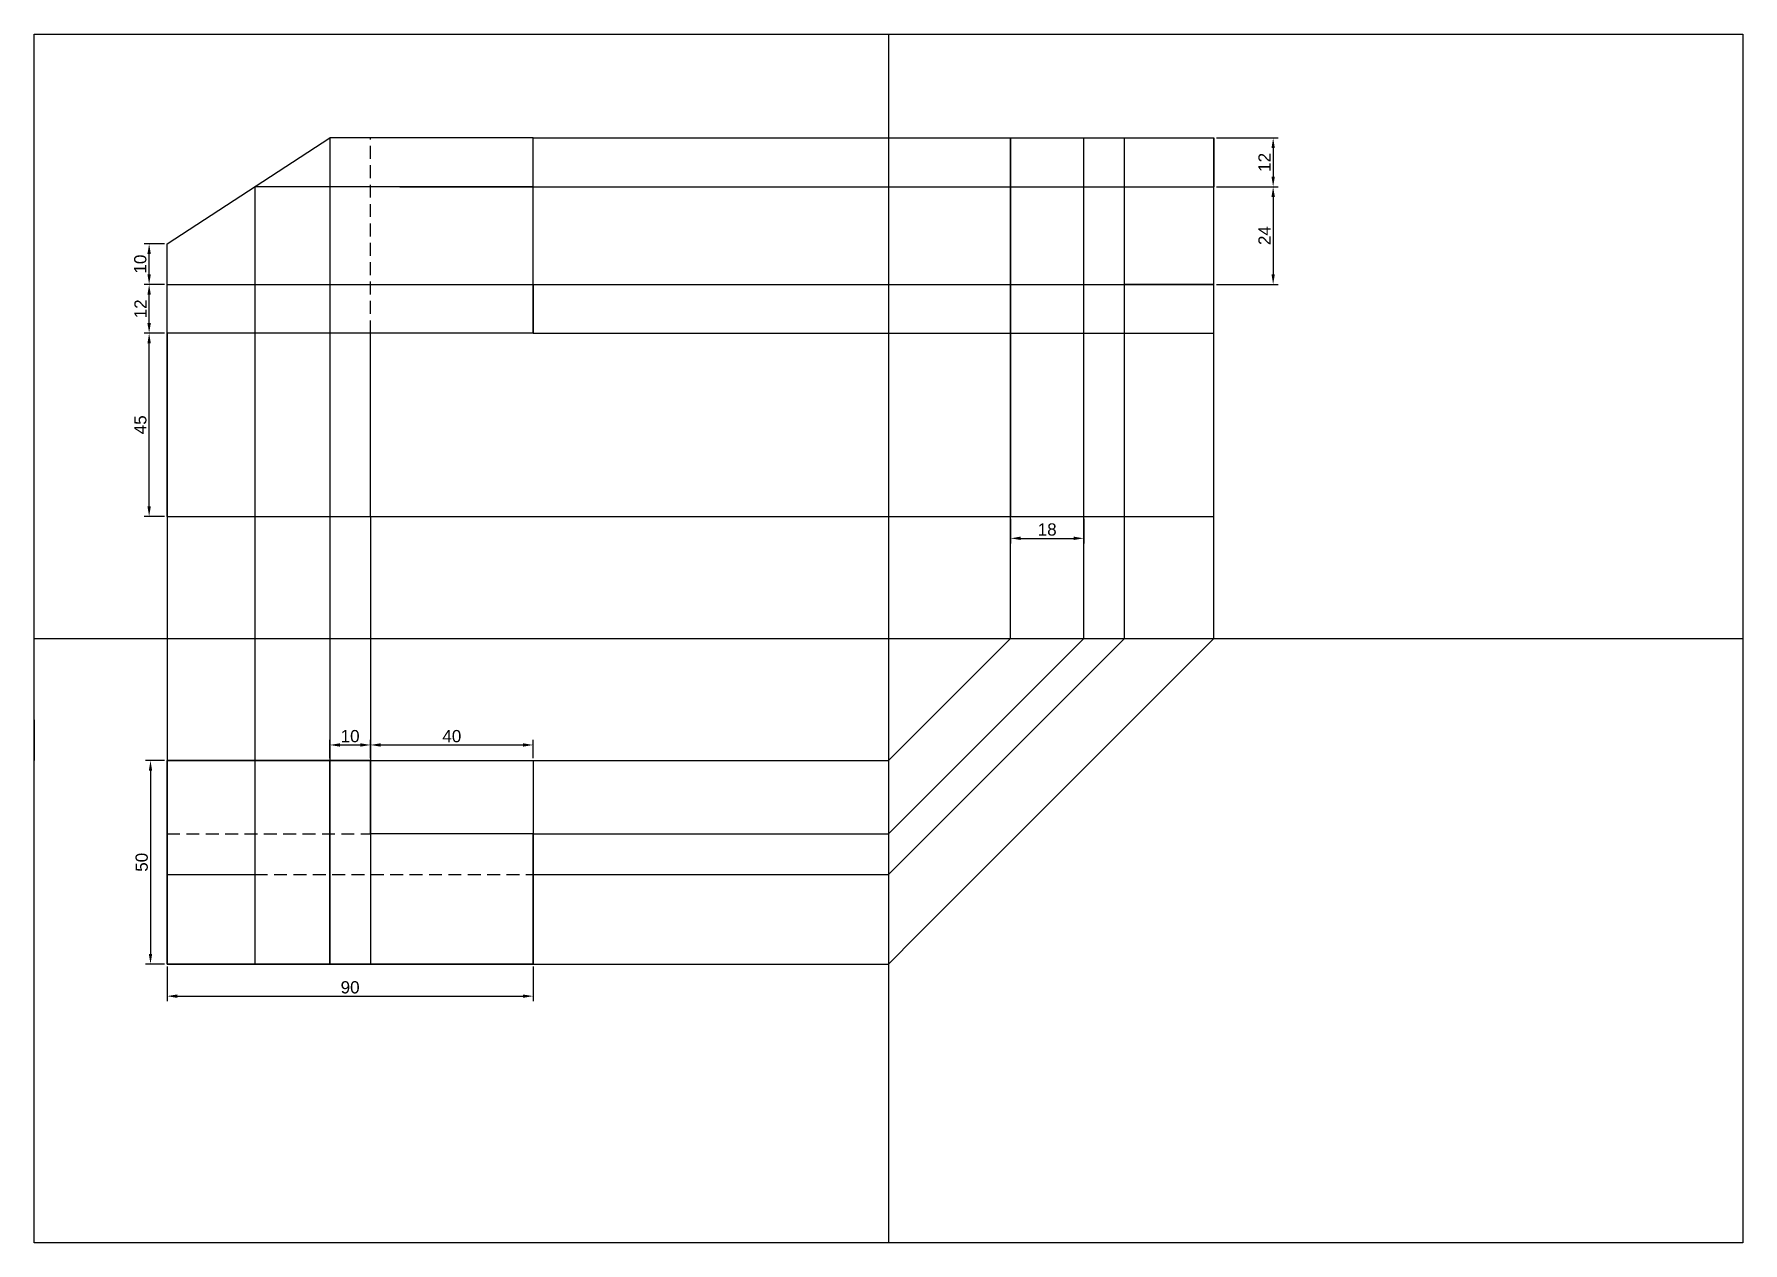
# Model space of a CAD drawing. Header units: millimetres. Extents: x 1397 to 1817, y 2275 to 2572.
import ezdxf

# ---------------------------------------------------------------- set-up
doc = ezdxf.new("R2010")
doc.units = ezdxf.units.MM
doc.linetypes.add('HIDDEN2', pattern=[4.7625, 3.175, -1.5875])
doc.layers.add('dotted', color=7, linetype='HIDDEN2')
doc.styles.get("Standard").update_dxf_attribs({"font": 'arial.ttf'})
doc.dimstyles.new('ISO-25', dxfattribs={"dimtxt": 3, "dimasz": 2.5, "dimexe": 1.25, "dimexo": 0.625, "dimtad": 1, "dimdec": 0, "dimdsep": 46, "dimtxsty": 'Standard', "dimcen": 2.5, "dimadec": 0, "dimazin": 0, "dimtfac": 1, "dimtdec": 0, "dimtmove": 0, "dimatfit": 3, "dimfxl": 1, "dimarcsym": 0})

# ---------------------------------------------------------------- blocks, each defined once
blk = doc.blocks.new('*D3')
at = {"color": 0, "lineweight": -2, "transparency": 16777216}
for p, q in [((1428.71, 2498.44), (1423.69, 2498.44)), ((1424.94, 2455.94), (1424.94, 2495.94)), ((1428.71, 2453.44), (1423.69, 2453.44))]:
    blk.add_line(p, q, dxfattribs=at)
at = {"color": 0, "transparency": 16777216}
for points in [[(1424.52, 2495.94), (1425.36, 2495.94), (1424.94, 2498.44)], [(1424.52, 2455.94), (1425.36, 2455.94), (1424.94, 2453.44)]]:
    blk.add_solid(points, dxfattribs=at)
at = {"layer": 'Defpoints', "color": 0, "transparency": 16777216}
for p in [(1424.94, 2498.44), (1429.34, 2498.44), (1429.34, 2453.44)]:
    blk.add_point(p, dxfattribs=at)
at = {"color": 0, "transparency": 16777216, "insert": (1422.79, 2475.94), "char_height": 3, "attachment_point": 5, "rotation": 90}
blk.add_mtext('45', dxfattribs=at)
blk = doc.blocks.new('*D9')
at = {"color": 0, "lineweight": -2, "transparency": 16777216}
for p, q in [((1428.71, 2393.44), (1424.03, 2393.44)), ((1425.28, 2390.94), (1425.28, 2345.94)), ((1428.71, 2343.44), (1424.03, 2343.44))]:
    blk.add_line(p, q, dxfattribs=at)
at = {"color": 0, "lineweight": -3, "transparency": 16777216}
for points in [[(1424.86, 2390.94), (1425.69, 2390.94), (1425.28, 2393.44)], [(1424.86, 2345.94), (1425.69, 2345.94), (1425.28, 2343.44)]]:
    blk.add_solid(points, dxfattribs=at)
at = {"layer": 'Defpoints', "color": 0, "lineweight": -3, "transparency": 16777216}
for p in [(1429.34, 2393.44), (1425.28, 2343.44), (1429.34, 2343.44)]:
    blk.add_point(p, dxfattribs=at)
at = {"color": 0, "lineweight": -3, "transparency": 16777216, "insert": (1423.12, 2368.44), "char_height": 3, "attachment_point": 5, "rotation": 90}
blk.add_mtext('50', dxfattribs=at)
blk = doc.blocks.new('*D10')
at = {"color": 0, "lineweight": -2, "transparency": 16777216}
for p, q in [((1429.34, 2342.81), (1429.34, 2334.3)), ((1519.34, 2342.81), (1519.34, 2334.3)), ((1431.84, 2335.55), (1516.84, 2335.55))]:
    blk.add_line(p, q, dxfattribs=at)
at = {"color": 0, "lineweight": -3, "transparency": 16777216}
for points in [[(1431.84, 2335.96), (1431.84, 2335.13), (1429.34, 2335.55)], [(1516.84, 2335.96), (1516.84, 2335.13), (1519.34, 2335.55)]]:
    blk.add_solid(points, dxfattribs=at)
at = {"layer": 'Defpoints', "color": 0, "lineweight": -3, "transparency": 16777216}
for p in [(1429.34, 2343.44), (1519.34, 2343.44), (1519.34, 2335.55)]:
    blk.add_point(p, dxfattribs=at)
at = {"color": 0, "lineweight": -3, "transparency": 16777216, "insert": (1474.34, 2337.7), "char_height": 3, "attachment_point": 5}
blk.add_mtext('90', dxfattribs=at)
blk = doc.blocks.new('*D11')
at = {"color": 0, "lineweight": -2, "transparency": 16777216}
for p, q in [((1428.71, 2510.44), (1423.69, 2510.44)), ((1424.94, 2500.94), (1424.94, 2507.94)), ((1428.71, 2498.44), (1423.69, 2498.44))]:
    blk.add_line(p, q, dxfattribs=at)
at = {"color": 0, "lineweight": -3, "transparency": 16777216}
for points in [[(1424.52, 2507.94), (1425.36, 2507.94), (1424.94, 2510.44)], [(1424.52, 2500.94), (1425.36, 2500.94), (1424.94, 2498.44)]]:
    blk.add_solid(points, dxfattribs=at)
at = {"layer": 'Defpoints', "color": 0, "lineweight": -3, "transparency": 16777216}
for p in [(1424.94, 2510.44), (1429.34, 2510.44), (1429.34, 2498.44)]:
    blk.add_point(p, dxfattribs=at)
at = {"color": 0, "lineweight": -3, "transparency": 16777216, "insert": (1422.81, 2504.44), "char_height": 3, "attachment_point": 5, "rotation": 90}
blk.add_mtext('12', dxfattribs=at)
blk = doc.blocks.new('*D12')
at = {"color": 0, "lineweight": -2, "transparency": 16777216}
for p, q in [((1428.71, 2520.44), (1423.69, 2520.44)), ((1424.94, 2512.94), (1424.94, 2517.94)), ((1428.71, 2510.44), (1423.69, 2510.44))]:
    blk.add_line(p, q, dxfattribs=at)
at = {"color": 0, "lineweight": -3, "transparency": 16777216}
for points in [[(1424.52, 2517.94), (1425.36, 2517.94), (1424.94, 2520.44)], [(1424.52, 2512.94), (1425.36, 2512.94), (1424.94, 2510.44)]]:
    blk.add_solid(points, dxfattribs=at)
at = {"layer": 'Defpoints', "color": 0, "lineweight": -3, "transparency": 16777216}
for p in [(1424.94, 2520.44), (1429.34, 2520.44), (1429.34, 2510.44)]:
    blk.add_point(p, dxfattribs=at)
at = {"color": 0, "lineweight": -3, "transparency": 16777216, "insert": (1422.78, 2515.44), "char_height": 3, "attachment_point": 5, "rotation": 90}
blk.add_mtext('10', dxfattribs=at)
blk = doc.blocks.new('*D13')
at = {"color": 0, "lineweight": -2, "transparency": 16777216}
for p, q in [((1469.34, 2394.06), (1469.34, 2398.52)), ((1479.34, 2394.06), (1479.34, 2398.52)), ((1471.84, 2397.27), (1476.84, 2397.27))]:
    blk.add_line(p, q, dxfattribs=at)
at = {"color": 0, "lineweight": -3, "transparency": 16777216}
for points in [[(1471.84, 2397.69), (1471.84, 2396.86), (1469.34, 2397.27)], [(1476.84, 2397.69), (1476.84, 2396.86), (1479.34, 2397.27)]]:
    blk.add_solid(points, dxfattribs=at)
at = {"layer": 'Defpoints', "color": 0, "lineweight": -3, "transparency": 16777216}
for p in [(1479.34, 2397.27), (1469.34, 2393.44), (1479.34, 2393.44)]:
    blk.add_point(p, dxfattribs=at)
at = {"color": 0, "lineweight": -3, "transparency": 16777216, "insert": (1474.34, 2399.43), "char_height": 3, "attachment_point": 5}
blk.add_mtext('10', dxfattribs=at)
blk = doc.blocks.new('*D14')
at = {"color": 0, "lineweight": -2, "transparency": 16777216}
for p, q in [((1479.34, 2394.06), (1479.34, 2398.52)), ((1519.34, 2394.06), (1519.34, 2398.52)), ((1481.84, 2397.27), (1516.84, 2397.27))]:
    blk.add_line(p, q, dxfattribs=at)
at = {"color": 0, "lineweight": -3, "transparency": 16777216}
for points in [[(1481.84, 2397.69), (1481.84, 2396.86), (1479.34, 2397.27)], [(1516.84, 2397.69), (1516.84, 2396.86), (1519.34, 2397.27)]]:
    blk.add_solid(points, dxfattribs=at)
at = {"layer": 'Defpoints', "color": 0, "lineweight": -3, "transparency": 16777216}
for p in [(1519.34, 2397.27), (1479.34, 2393.44), (1519.34, 2393.44)]:
    blk.add_point(p, dxfattribs=at)
at = {"color": 0, "lineweight": -3, "transparency": 16777216, "insert": (1499.34, 2399.43), "char_height": 3, "attachment_point": 5}
blk.add_mtext('40', dxfattribs=at)
blk = doc.blocks.new('*D15')
at = {"color": 0, "lineweight": -2, "transparency": 16777216}
for p, q in [((1687.31, 2546.44), (1702.48, 2546.44)), ((1701.23, 2543.94), (1701.23, 2536.94)), ((1687.31, 2534.44), (1702.48, 2534.44))]:
    blk.add_line(p, q, dxfattribs=at)
at = {"color": 0, "lineweight": -3, "transparency": 16777216}
for points in [[(1700.82, 2543.94), (1701.65, 2543.94), (1701.23, 2546.44)], [(1700.82, 2536.94), (1701.65, 2536.94), (1701.23, 2534.44)]]:
    blk.add_solid(points, dxfattribs=at)
at = {"layer": 'Defpoints', "color": 0, "lineweight": -3, "transparency": 16777216}
for p in [(1686.68, 2546.44), (1686.68, 2534.44), (1701.23, 2534.44)]:
    blk.add_point(p, dxfattribs=at)
at = {"color": 0, "lineweight": -3, "transparency": 16777216, "insert": (1699.1, 2540.44), "char_height": 3, "attachment_point": 5, "rotation": 90}
blk.add_mtext('12', dxfattribs=at)
blk = doc.blocks.new('*D16')
at = {"color": 0, "lineweight": -2, "transparency": 16777216}
for p, q in [((1687.31, 2534.44), (1702.48, 2534.44)), ((1701.23, 2531.94), (1701.23, 2512.94)), ((1687.31, 2510.44), (1702.48, 2510.44))]:
    blk.add_line(p, q, dxfattribs=at)
at = {"color": 0, "lineweight": -3, "transparency": 16777216}
for points in [[(1700.82, 2531.94), (1701.65, 2531.94), (1701.23, 2534.44)], [(1700.82, 2512.94), (1701.65, 2512.94), (1701.23, 2510.44)]]:
    blk.add_solid(points, dxfattribs=at)
at = {"layer": 'Defpoints', "color": 0, "lineweight": -3, "transparency": 16777216}
for p in [(1686.68, 2534.44), (1686.68, 2510.44), (1701.23, 2510.44)]:
    blk.add_point(p, dxfattribs=at)
at = {"color": 0, "lineweight": -3, "transparency": 16777216, "insert": (1699.1, 2522.44), "char_height": 3, "attachment_point": 5, "rotation": 90}
blk.add_mtext('24', dxfattribs=at)
blk = doc.blocks.new('*D17')
at = {"color": 0, "lineweight": -2, "transparency": 16777216}
for p, q in [((1636.68, 2452.81), (1636.68, 2446.8)), ((1654.68, 2452.81), (1654.68, 2446.8)), ((1639.18, 2448.05), (1652.18, 2448.05))]:
    blk.add_line(p, q, dxfattribs=at)
at = {"color": 0, "lineweight": -3, "transparency": 16777216}
for points in [[(1639.18, 2448.47), (1639.18, 2447.64), (1636.68, 2448.05)], [(1652.18, 2448.47), (1652.18, 2447.64), (1654.68, 2448.05)]]:
    blk.add_solid(points, dxfattribs=at)
at = {"layer": 'Defpoints', "color": 0, "lineweight": -3, "transparency": 16777216}
for p in [(1636.68, 2453.44), (1654.68, 2453.44), (1654.68, 2448.05)]:
    blk.add_point(p, dxfattribs=at)
at = {"color": 0, "lineweight": -3, "transparency": 16777216, "insert": (1645.68, 2450.21), "char_height": 3, "attachment_point": 5}
blk.add_mtext('18', dxfattribs=at)

msp = doc.modelspace()

# ---------------------------------------------------------------- linework, layer by layer
for p, q in [((1606.68, 2571.94), (1606.68, 2274.94)), ((1519.34, 2510.44), (1519.34, 2498.44)), ((1396.68, 2443.44), (1396.68, 2453.44)), ((1396.68, 2423.44), (1816.68, 2423.44))]:
    msp.add_line(p, q)
at = {"lineweight": 30}
for p, q in [((1429.34, 2520.44), (1469.34, 2546.44)), ((1479.34, 2546.44), (1469.34, 2546.44)), ((1519.34, 2546.44), (1479.34, 2546.44)), ((1519.34, 2534.44), (1519.34, 2546.44)), ((1636.68, 2546.44), (1636.68, 2453.44)), ((1636.68, 2546.44), (1686.68, 2546.44)), ((1686.68, 2546.44), (1686.68, 2534.44)), ((1486.56, 2534.44), (1450.88, 2534.44)), ((1519.34, 2534.44), (1486.56, 2534.44)), ((1486.56, 2534.44), (1519.34, 2534.44)), ((1519.34, 2510.44), (1519.34, 2534.44)), ((1664.68, 2510.44), (1664.68, 2534.44)), ((1664.68, 2534.44), (1686.68, 2534.44)), ((1429.34, 2498.44), (1429.34, 2520.44)), ((1429.34, 2498.44), (1429.34, 2510.44)), ((1429.34, 2510.44), (1519.34, 2510.44)), ((1519.34, 2498.44), (1519.34, 2510.44)), ((1686.68, 2510.44), (1664.68, 2510.44)), ((1686.68, 2498.44), (1686.68, 2510.44)), ((1429.34, 2453.44), (1429.34, 2498.44)), ((1429.34, 2498.44), (1429.34, 2453.44)), ((1479.34, 2498.44), (1429.34, 2498.44)), ((1479.34, 2498.44), (1429.34, 2498.44)), ((1479.34, 2453.44), (1479.34, 2498.44)), ((1519.34, 2498.44), (1479.34, 2498.44)), ((1654.68, 2453.44), (1654.68, 2498.44)), ((1654.68, 2498.44), (1686.68, 2498.44)), ((1429.34, 2453.44), (1479.34, 2453.44)), ((1429.34, 2453.44), (1479.34, 2453.44)), ((1636.68, 2453.44), (1654.68, 2453.44)), ((1429.34, 2393.44), (1429.34, 2365.44)), ((1469.34, 2393.44), (1429.34, 2393.44)), ((1469.34, 2343.44), (1469.34, 2393.44)), ((1479.34, 2393.44), (1469.34, 2393.44)), ((1479.34, 2393.44), (1479.34, 2383.44)), ((1479.34, 2375.44), (1479.34, 2393.44)), ((1519.34, 2375.44), (1479.34, 2375.44)), ((1519.34, 2343.44), (1519.34, 2375.44)), ((1429.34, 2365.44), (1450.88, 2365.44)), ((1429.34, 2365.44), (1429.34, 2343.44)), ((1450.88, 2365.44), (1450.88, 2343.44)), ((1429.34, 2343.44), (1450.88, 2343.44)), ((1450.88, 2343.44), (1469.34, 2343.44)), ((1469.34, 2343.44), (1519.34, 2343.44))]:
    msp.add_line(p, q, dxfattribs=at)
at = {"lineweight": -3}
for p, q in [((1469.34, 2546.44), (1469.34, 2343.44)), ((1519.34, 2546.44), (1686.68, 2546.44)), ((1636.68, 2423.44), (1636.68, 2546.44)), ((1654.68, 2423.44), (1654.68, 2546.44)), ((1664.68, 2423.44), (1664.68, 2546.44)), ((1686.68, 2423.44), (1686.68, 2546.44)), ((1450.88, 2534.44), (1450.88, 2343.44)), ((1519.34, 2534.44), (1686.68, 2534.44)), ((1519.34, 2510.44), (1686.68, 2510.44)), ((1519.34, 2498.44), (1686.68, 2498.44)), ((1429.34, 2453.44), (1586.68, 2453.44)), ((1429.34, 2453.44), (1429.34, 2343.44)), ((1479.34, 2453.44), (1479.34, 2343.44)), ((1586.68, 2453.44), (1686.68, 2453.44)), ((1613.75, 2400.51), (1636.68, 2423.44)), ((1613.75, 2382.51), (1654.68, 2423.44)), ((1613.75, 2372.51), (1664.68, 2423.44)), ((1613.75, 2350.51), (1686.68, 2423.44)), ((1396.68, 2403.44), (1396.68, 2393.44)), ((1606.68, 2393.44), (1613.75, 2400.51)), ((1429.34, 2393.44), (1586.68, 2393.44)), ((1429.34, 2393.44), (1519.34, 2393.44)), ((1429.34, 2343.44), (1429.34, 2393.44)), ((1429.34, 2393.44), (1429.34, 2365.44)), ((1429.34, 2393.44), (1429.34, 2375.44)), ((1469.34, 2343.44), (1469.34, 2393.44)), ((1519.34, 2393.44), (1519.34, 2343.44)), ((1519.34, 2393.44), (1606.68, 2393.44)), ((1606.68, 2375.44), (1613.75, 2382.51)), ((1519.34, 2375.44), (1606.68, 2375.44)), ((1606.68, 2365.44), (1613.75, 2372.51)), ((1429.34, 2365.44), (1450.88, 2365.44)), ((1429.34, 2343.44), (1429.34, 2365.44)), ((1450.88, 2365.44), (1450.88, 2343.44)), ((1519.34, 2365.44), (1606.68, 2365.44)), ((1606.68, 2343.44), (1613.75, 2350.51)), ((1519.34, 2343.44), (1429.34, 2343.44)), ((1450.88, 2343.44), (1469.34, 2343.44)), ((1519.34, 2343.44), (1606.68, 2343.44))]:
    msp.add_line(p, q, dxfattribs=at)
msp.add_lwpolyline([(1396.68, 2571.94), (1816.68, 2571.94), (1816.68, 2274.94), (1396.68, 2274.94)], close=True)
at = {"layer": 'dotted', "lineweight": -3}
for p, q in [((1479.34, 2498.44), (1479.34, 2546.44)), ((1429.34, 2375.44), (1479.34, 2375.44)), ((1450.88, 2365.44), (1519.34, 2365.44))]:
    msp.add_line(p, q, dxfattribs=at)

# ---------------------------------------------------------------- dimensions: what is measured, and where the dimension line sits
at = {"lineweight": -3}
dim = msp.add_aligned_dim(p1=(1686.68, 2546.44), p2=(1686.68, 2534.44), distance=14.55, dimstyle='ISO-25', dxfattribs=at)
dim.commit()
dim.dimension.update_dxf_attribs({"geometry": '*D15', "text_midpoint": (1699.1, 2540.44)})
for base, p1, p2, picture, middle in [((1701.23, 2510.44), (1686.68, 2534.44), (1686.68, 2510.44), '*D16', (1699.1, 2522.44)), ((1424.94, 2520.44), (1429.34, 2510.44), (1429.34, 2520.44), '*D12', (1422.78, 2515.44)), ((1424.94, 2510.44), (1429.34, 2498.44), (1429.34, 2510.44), '*D11', (1422.81, 2504.44)), ((1425.28, 2343.44), (1429.34, 2393.44), (1429.34, 2343.44), '*D9', (1423.12, 2368.44))]:
    dim = msp.add_linear_dim(base=base, p1=p1, p2=p2, angle=90, dimstyle='ISO-25', dxfattribs=at)
    dim.commit()
    dim.dimension.update_dxf_attribs({"geometry": picture, "text_midpoint": middle})
dim = msp.add_linear_dim(base=(1424.94, 2498.44), p1=(1429.34, 2453.44), p2=(1429.34, 2498.44), angle=90, dimstyle='ISO-25')
dim.commit()
dim.dimension.update_dxf_attribs({"geometry": '*D3', "text_midpoint": (1422.79, 2475.94)})
for base, p1, p2, picture, middle in [((1654.68, 2448.05), (1636.68, 2453.44), (1654.68, 2453.44), '*D17', (1645.68, 2450.21)), ((1479.34, 2397.27), (1469.34, 2393.44), (1479.34, 2393.44), '*D13', (1474.34, 2399.43)), ((1519.34, 2397.27), (1479.34, 2393.44), (1519.34, 2393.44), '*D14', (1499.34, 2399.43)), ((1519.34, 2335.55), (1429.34, 2343.44), (1519.34, 2343.44), '*D10', (1474.34, 2337.7))]:
    dim = msp.add_linear_dim(base=base, p1=p1, p2=p2, dimstyle='ISO-25', dxfattribs=at)
    dim.commit()
    dim.dimension.update_dxf_attribs({"geometry": picture, "text_midpoint": middle})

doc.saveas('drawing.dxf')
